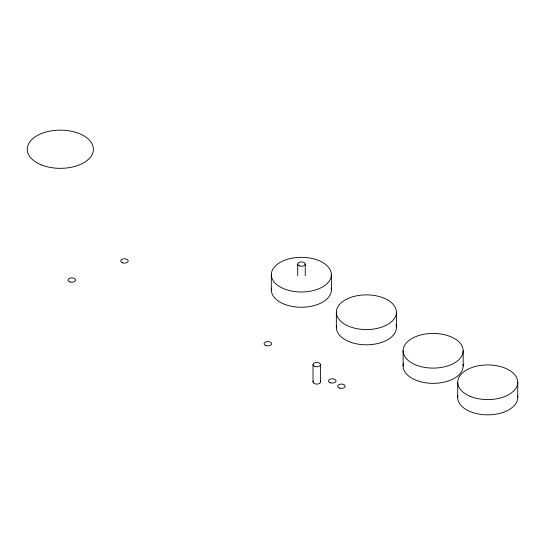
<?xml version="1.0" encoding="UTF-8"?>
<svg xmlns="http://www.w3.org/2000/svg" width="545" height="545" viewBox="0 0 545 545"><rect width="100%" height="100%" fill="white"/><g stroke="black" fill="none" stroke-linecap="round" stroke-linejoin="round"><path stroke-width="0.82" d="M517.75 382.27L517.75 397.516M463.175 350.762A30.029 17.338 0 0 1 418.131 365.777A30.029 17.338 0 0 1 418.131 335.747A30.029 17.338 0 0 1 463.175 350.762L463.175 366.008M457.691 382.27L457.691 397.516M403.116 350.762L403.116 366.008M396.419 312.217A30.029 17.338 0 0 1 351.375 327.232A30.029 17.338 0 0 1 351.375 297.202A30.029 17.338 0 0 1 396.419 312.217L396.419 327.463M336.36 312.217L336.36 327.463M331.374 274.66A30.029 17.338 0 0 1 286.329 289.674A30.029 17.338 0 0 1 286.329 259.652A30.029 17.338 0 0 1 331.374 274.66L331.374 289.913M320.528 364.619L320.528 381.922M313.021 364.619L313.021 381.922M305.234 264.087L305.234 275.756M297.727 264.087L297.727 275.756M271.315 274.66L271.315 289.913M331.21 288.121A30.029 17.338 0 0 1 301.344 307.251A30.029 17.338 0 0 1 271.471 288.121M320.222 381.064A3.754 2.166 0 0 1 316.774 384.089A3.754 2.166 0 0 1 313.327 381.064M395.977 324.5A30.029 17.338 0 0 1 367.419 344.794A30.029 17.338 0 0 1 336.517 325.672M463.018 364.217A30.029 17.338 0 0 1 432.117 383.333A30.029 17.338 0 0 1 403.559 363.038M517.587 395.725A30.029 17.338 0 0 1 487.721 414.854A30.029 17.338 0 0 1 457.855 395.725M299.28 265.837A3.754 2.166 0 0 0 305.214 264.311A3.754 2.166 0 0 0 299.948 262.104A3.754 2.166 0 0 0 299.28 265.837M314.574 366.376A3.754 2.166 0 0 0 320.508 364.843A3.754 2.166 0 0 0 315.242 362.643A3.754 2.166 0 0 0 314.574 366.376M339.562 388.101A3.754 2.166 0 0 0 345.189 386.221A3.754 2.166 0 0 0 339.562 384.348A3.754 2.166 0 0 0 339.562 388.101M265.953 345.605A3.754 2.166 0 0 0 271.587 343.732A3.754 2.166 0 0 0 265.953 341.851A3.754 2.166 0 0 0 265.953 345.605M122.57 262.826A3.754 2.166 0 0 0 128.204 260.946A3.754 2.166 0 0 0 122.57 259.073A3.754 2.166 0 0 0 122.57 262.826M69.91 281.949A3.754 2.166 0 0 0 75.544 280.076A3.754 2.166 0 0 0 69.91 278.195A3.754 2.166 0 0 0 69.91 281.949M330.168 382.726A3.754 2.166 0 0 0 336.02 381.091A3.754 2.166 0 0 0 330.638 378.986A3.754 2.166 0 0 0 330.168 382.726M470.103 396.304A30.029 17.338 0 0 0 517.587 384.055A30.029 17.338 0 0 0 475.472 366.438A30.029 17.338 0 0 0 470.103 396.304M41.788 165.06A33.082 19.095 0 0 0 93.324 150.611A33.082 19.095 0 0 0 45.875 132.067A33.082 19.095 0 0 0 41.788 165.06"/></g></svg>
